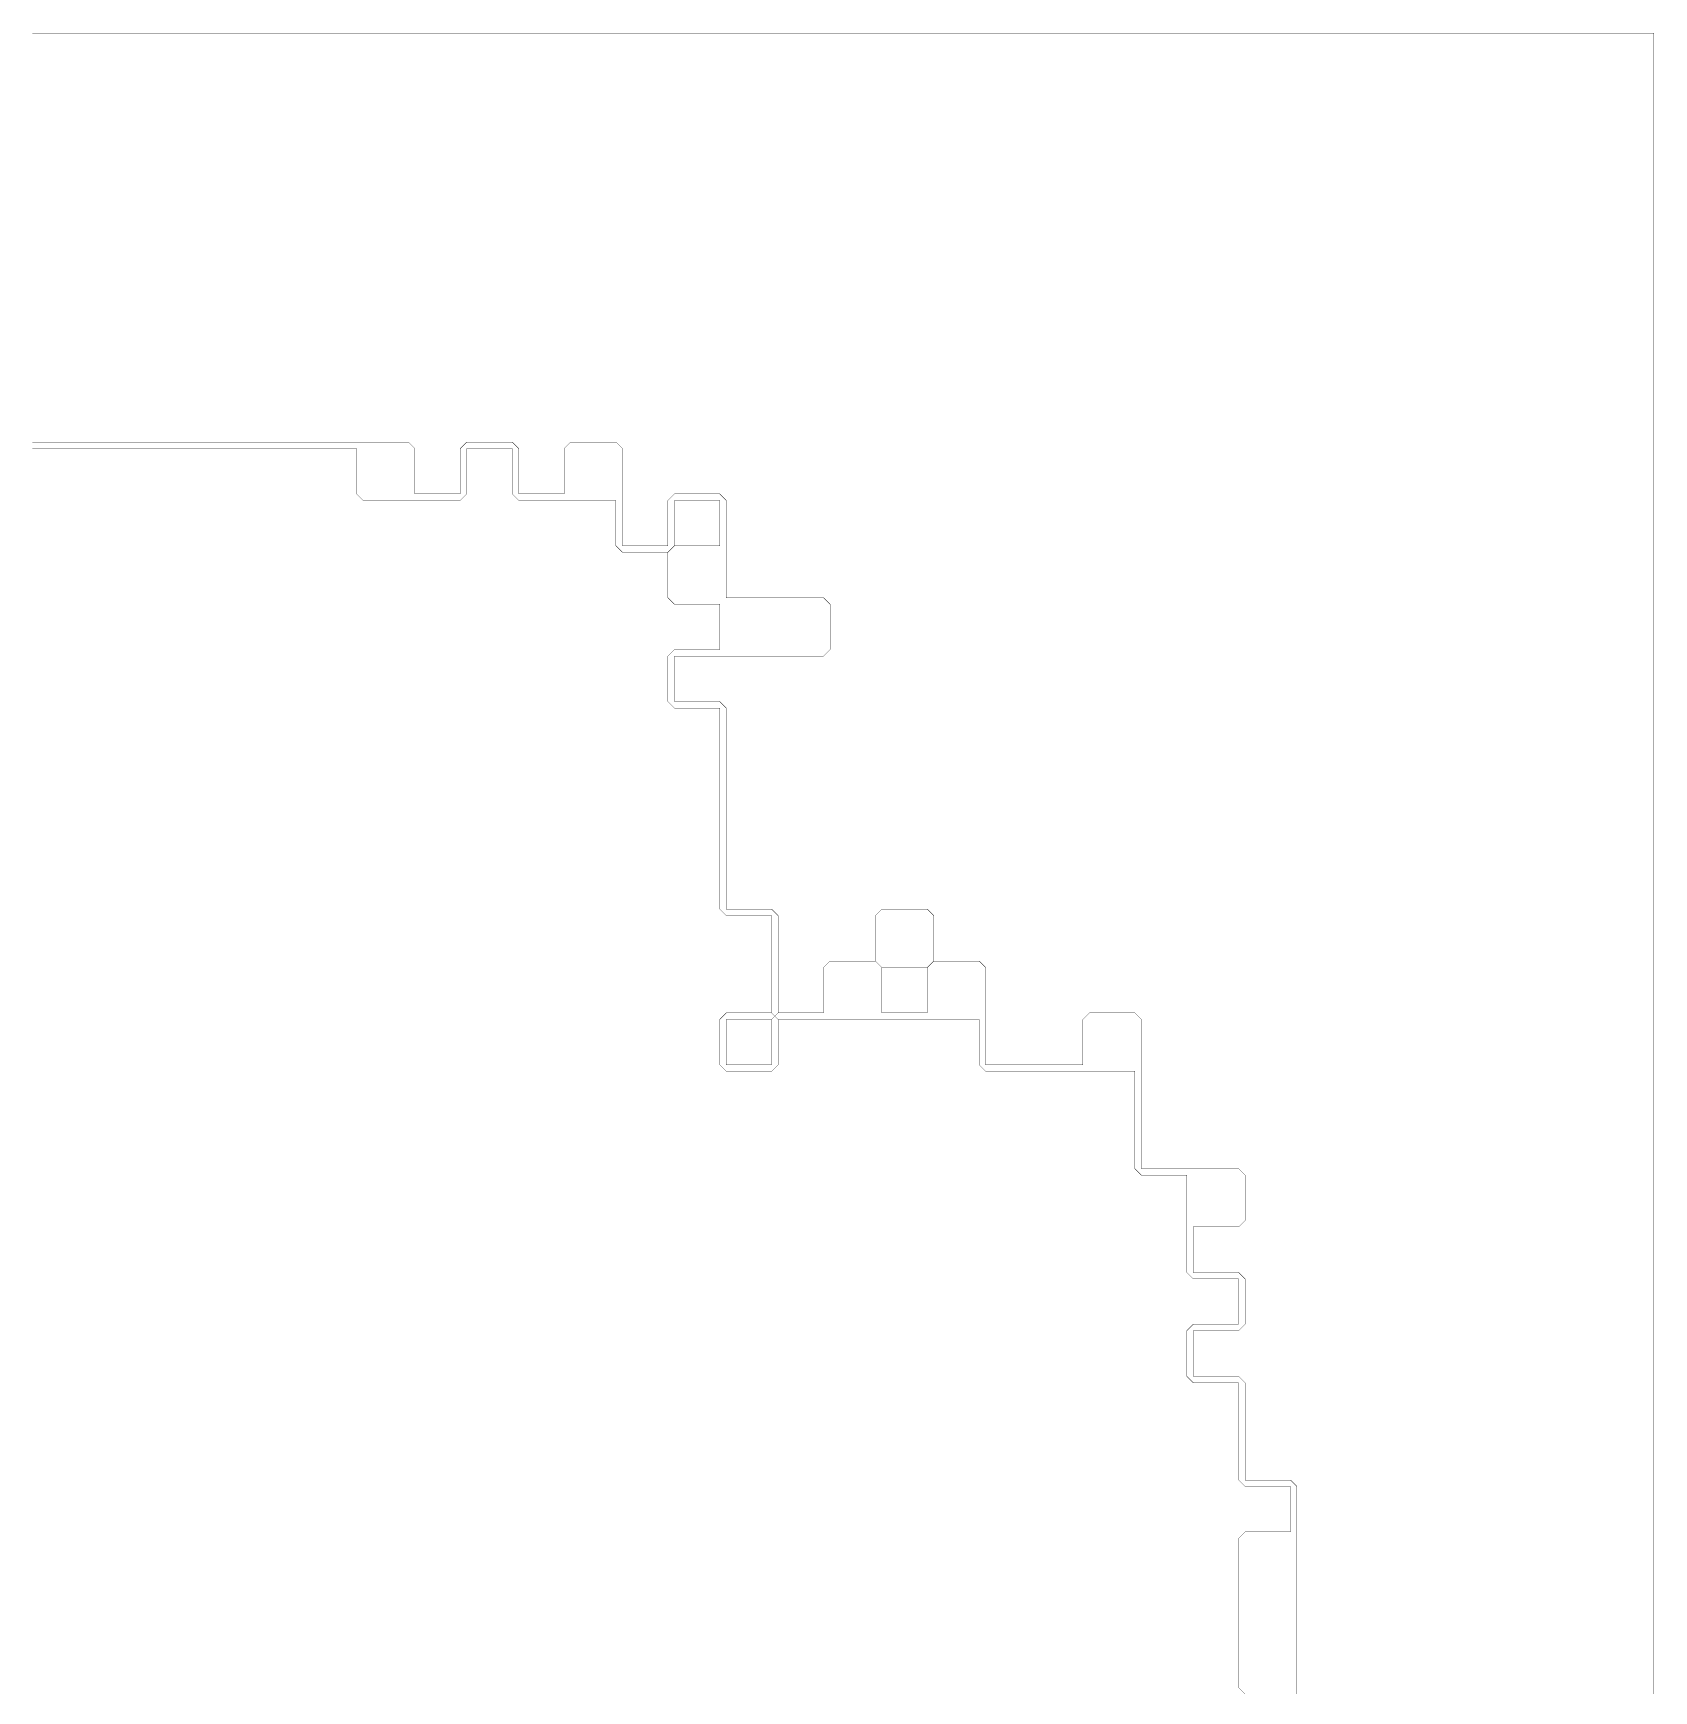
# Model space of a CAD drawing. Header units: metres. Extents: x 0 to 4990, y -4990 to 0.
# Drawn here: x 2550 to 4990, y -2495 to 0 of the extents above; entities that cross this region are included whole.
import ezdxf

# ---------------------------------------------------------------- set-up
doc = ezdxf.new("R2010")
doc.units = ezdxf.units.M
doc.layers.add('conductor', color=1, linetype='Continuous')
doc.layers.add('substrate', color=5, linetype='Continuous')

msp = doc.modelspace()

# ---------------------------------------------------------------- linework, layer by layer
at = {"layer": 'conductor', "const_width": 0.5}
msp.add_lwpolyline([(4375, -2500), (4365.234375, -2490.234375), (4365.234375, -2480.46875), (4365.234375, -2470.703125), (4365.234375, -2460.9375), (4365.234375, -2451.171875), (4365.234375, -2441.40625), (4365.234375, -2431.640625), (4365.234375, -2421.875), (4365.234375, -2412.109375), (4365.234375, -2402.34375), (4365.234375, -2392.578125), (4365.234375, -2382.8125), (4365.234375, -2373.046875), (4365.234375, -2363.28125), (4365.234375, -2353.515625), (4365.234375, -2343.75), (4365.234375, -2333.984375), (4365.234375, -2324.21875), (4365.234375, -2314.453125), (4365.234375, -2304.6875), (4365.234375, -2294.921875), (4365.234375, -2285.15625), (4365.234375, -2275.390625), (4365.234375, -2265.625), (4375, -2255.859375), (4384.765625, -2255.859375), (4394.53125, -2255.859375), (4404.296875, -2255.859375), (4414.0625, -2255.859375), (4423.828125, -2255.859375), (4433.59375, -2255.859375), (4443.359375, -2255.859375), (4443.359375, -2246.09375), (4443.359375, -2236.328125), (4443.359375, -2226.5625), (4443.359375, -2216.796875), (4443.359375, -2207.03125), (4443.359375, -2197.265625), (4443.359375, -2187.5), (4433.59375, -2187.5), (4423.828125, -2187.5), (4414.0625, -2187.5), (4404.296875, -2187.5), (4394.53125, -2187.5), (4384.765625, -2187.5), (4375, -2187.5), (4365.234375, -2177.734375), (4365.234375, -2167.96875), (4365.234375, -2158.203125), (4365.234375, -2148.4375), (4365.234375, -2138.671875), (4365.234375, -2128.90625), (4365.234375, -2119.140625), (4365.234375, -2109.375), (4365.234375, -2099.609375), (4365.234375, -2089.84375), (4365.234375, -2080.078125), (4365.234375, -2070.3125), (4365.234375, -2060.546875), (4365.234375, -2050.78125), (4365.234375, -2041.015625), (4365.234375, -2031.25), (4355.46875, -2031.25), (4345.703125, -2031.25), (4335.9375, -2031.25), (4326.171875, -2031.25), (4316.40625, -2031.25), (4306.640625, -2031.25), (4296.875, -2031.25), (4287.109375, -2021.484375), (4287.109375, -2011.71875), (4287.109375, -2001.953125), (4287.109375, -1992.1875), (4287.109375, -1982.421875), (4287.109375, -1972.65625), (4287.109375, -1962.890625), (4287.109375, -1953.125), (4296.875, -1943.359375), (4306.640625, -1943.359375), (4316.40625, -1943.359375), (4326.171875, -1943.359375), (4335.9375, -1943.359375), (4345.703125, -1943.359375), (4355.46875, -1943.359375), (4365.234375, -1943.359375), (4365.234375, -1933.59375), (4365.234375, -1923.828125), (4365.234375, -1914.0625), (4365.234375, -1904.296875), (4365.234375, -1894.53125), (4365.234375, -1884.765625), (4365.234375, -1875), (4355.46875, -1875), (4345.703125, -1875), (4335.9375, -1875), (4326.171875, -1875), (4316.40625, -1875), (4306.640625, -1875), (4296.875, -1875), (4287.109375, -1865.234375), (4287.109375, -1855.46875), (4287.109375, -1845.703125), (4287.109375, -1835.9375), (4287.109375, -1826.171875), (4287.109375, -1816.40625), (4287.109375, -1806.640625), (4287.109375, -1796.875), (4287.109375, -1787.109375), (4287.109375, -1777.34375), (4287.109375, -1767.578125), (4287.109375, -1757.8125), (4287.109375, -1748.046875), (4287.109375, -1738.28125), (4287.109375, -1728.515625), (4287.109375, -1718.75), (4277.34375, -1718.75), (4267.578125, -1718.75), (4257.8125, -1718.75), (4248.046875, -1718.75), (4238.28125, -1718.75), (4228.515625, -1718.75), (4218.75, -1718.75), (4208.984375, -1708.984375), (4208.984375, -1699.21875), (4208.984375, -1689.453125), (4208.984375, -1679.6875), (4208.984375, -1669.921875), (4208.984375, -1660.15625), (4208.984375, -1650.390625), (4208.984375, -1640.625), (4208.984375, -1630.859375), (4208.984375, -1621.09375), (4208.984375, -1611.328125), (4208.984375, -1601.5625), (4208.984375, -1591.796875), (4208.984375, -1582.03125), (4208.984375, -1572.265625), (4208.984375, -1562.5), (4199.21875, -1562.5), (4189.453125, -1562.5), (4179.6875, -1562.5), (4169.921875, -1562.5), (4160.15625, -1562.5), (4150.390625, -1562.5), (4140.625, -1562.5), (4130.859375, -1562.5), (4121.09375, -1562.5), (4111.328125, -1562.5), (4101.5625, -1562.5), (4091.796875, -1562.5), (4082.03125, -1562.5), (4072.265625, -1562.5), (4062.5, -1562.5), (4052.734375, -1562.5), (4042.96875, -1562.5), (4033.203125, -1562.5), (4023.4375, -1562.5), (4013.671875, -1562.5), (4003.90625, -1562.5), (3994.140625, -1562.5), (3984.375, -1562.5), (3974.609375, -1552.734375), (3974.609375, -1542.96875), (3974.609375, -1533.203125), (3974.609375, -1523.4375), (3974.609375, -1513.671875), (3974.609375, -1503.90625), (3974.609375, -1494.140625), (3974.609375, -1484.375), (3964.84375, -1484.375), (3955.078125, -1484.375), (3945.3125, -1484.375), (3935.546875, -1484.375), (3925.78125, -1484.375), (3916.015625, -1484.375), (3906.25, -1484.375), (3896.484375, -1484.375), (3886.71875, -1484.375), (3876.953125, -1484.375), (3867.1875, -1484.375), (3857.421875, -1484.375), (3847.65625, -1484.375), (3837.890625, -1484.375), (3828.125, -1484.375), (3818.359375, -1484.375), (3808.59375, -1484.375), (3798.828125, -1484.375), (3789.0625, -1484.375), (3779.296875, -1484.375), (3769.53125, -1484.375), (3759.765625, -1484.375), (3750, -1484.375), (3740.234375, -1484.375), (3730.46875, -1484.375), (3720.703125, -1484.375), (3710.9375, -1484.375), (3701.171875, -1484.375), (3691.40625, -1484.375), (3681.640625, -1484.375), (3671.875, -1484.375), (3662.109375, -1474.609375), (3662.109375, -1464.84375), (3662.109375, -1455.078125), (3662.109375, -1445.3125), (3662.109375, -1435.546875), (3662.109375, -1425.78125), (3662.109375, -1416.015625), (3662.109375, -1406.25), (3662.109375, -1396.484375), (3662.109375, -1386.71875), (3662.109375, -1376.953125), (3662.109375, -1367.1875), (3662.109375, -1357.421875), (3662.109375, -1347.65625), (3662.109375, -1337.890625), (3662.109375, -1328.125), (3652.34375, -1328.125), (3642.578125, -1328.125), (3632.8125, -1328.125), (3623.046875, -1328.125), (3613.28125, -1328.125), (3603.515625, -1328.125), (3593.75, -1328.125), (3583.984375, -1318.359375), (3583.984375, -1308.59375), (3583.984375, -1298.828125), (3583.984375, -1289.0625), (3583.984375, -1279.296875), (3583.984375, -1269.53125), (3583.984375, -1259.765625), (3583.984375, -1250), (3583.984375, -1240.234375), (3583.984375, -1230.46875), (3583.984375, -1220.703125), (3583.984375, -1210.9375), (3583.984375, -1201.171875), (3583.984375, -1191.40625), (3583.984375, -1181.640625), (3583.984375, -1171.875), (3583.984375, -1162.109375), (3583.984375, -1152.34375), (3583.984375, -1142.578125), (3583.984375, -1132.8125), (3583.984375, -1123.046875), (3583.984375, -1113.28125), (3583.984375, -1103.515625), (3583.984375, -1093.75), (3583.984375, -1083.984375), (3583.984375, -1074.21875), (3583.984375, -1064.453125), (3583.984375, -1054.6875), (3583.984375, -1044.921875), (3583.984375, -1035.15625), (3583.984375, -1025.390625), (3583.984375, -1015.625), (3574.21875, -1015.625), (3564.453125, -1015.625), (3554.6875, -1015.625), (3544.921875, -1015.625), (3535.15625, -1015.625), (3525.390625, -1015.625), (3515.625, -1015.625), (3505.859375, -1005.859375), (3505.859375, -996.09375), (3505.859375, -986.328125), (3505.859375, -976.5625), (3505.859375, -966.796875), (3505.859375, -957.03125), (3505.859375, -947.265625), (3505.859375, -937.5), (3515.625, -927.734375), (3525.390625, -927.734375), (3535.15625, -927.734375), (3544.921875, -927.734375), (3554.6875, -927.734375), (3564.453125, -927.734375), (3574.21875, -927.734375), (3583.984375, -927.734375), (3583.984375, -917.96875), (3583.984375, -908.203125), (3583.984375, -898.4375), (3583.984375, -888.671875), (3583.984375, -878.90625), (3583.984375, -869.140625), (3583.984375, -859.375), (3574.21875, -859.375), (3564.453125, -859.375), (3554.6875, -859.375), (3544.921875, -859.375), (3535.15625, -859.375), (3525.390625, -859.375), (3515.625, -859.375), (3505.859375, -849.609375), (3505.859375, -839.84375), (3505.859375, -830.078125), (3505.859375, -820.3125), (3505.859375, -810.546875), (3505.859375, -800.78125), (3505.859375, -791.015625), (3505.859375, -781.25), (3515.625, -771.484375), (3525.390625, -771.484375), (3535.15625, -771.484375), (3544.921875, -771.484375), (3554.6875, -771.484375), (3564.453125, -771.484375), (3574.21875, -771.484375), (3583.984375, -771.484375), (3583.984375, -761.71875), (3583.984375, -751.953125), (3583.984375, -742.1875), (3583.984375, -732.421875), (3583.984375, -722.65625), (3583.984375, -712.890625), (3583.984375, -703.125), (3574.21875, -703.125), (3564.453125, -703.125), (3554.6875, -703.125), (3544.921875, -703.125), (3535.15625, -703.125), (3525.390625, -703.125), (3515.625, -703.125), (3515.625, -712.890625), (3515.625, -722.65625), (3515.625, -732.421875), (3515.625, -742.1875), (3515.625, -751.953125), (3515.625, -761.71875), (3515.625, -771.484375), (3505.859375, -781.25), (3496.09375, -781.25), (3486.328125, -781.25), (3476.5625, -781.25), (3466.796875, -781.25), (3457.03125, -781.25), (3447.265625, -781.25), (3437.5, -781.25), (3427.734375, -771.484375), (3427.734375, -761.71875), (3427.734375, -751.953125), (3427.734375, -742.1875), (3427.734375, -732.421875), (3427.734375, -722.65625), (3427.734375, -712.890625), (3427.734375, -703.125), (3417.96875, -703.125), (3408.203125, -703.125), (3398.4375, -703.125), (3388.671875, -703.125), (3378.90625, -703.125), (3369.140625, -703.125), (3359.375, -703.125), (3349.609375, -703.125), (3339.84375, -703.125), (3330.078125, -703.125), (3320.3125, -703.125), (3310.546875, -703.125), (3300.78125, -703.125), (3291.015625, -703.125), (3281.25, -703.125), (3271.484375, -693.359375), (3271.484375, -683.59375), (3271.484375, -673.828125), (3271.484375, -664.0625), (3271.484375, -654.296875), (3271.484375, -644.53125), (3271.484375, -634.765625), (3271.484375, -625), (3261.71875, -625), (3251.953125, -625), (3242.1875, -625), (3232.421875, -625), (3222.65625, -625), (3212.890625, -625), (3203.125, -625), (3203.125, -634.765625), (3203.125, -644.53125), (3203.125, -654.296875), (3203.125, -664.0625), (3203.125, -673.828125), (3203.125, -683.59375), (3203.125, -693.359375), (3193.359375, -703.125), (3183.59375, -703.125), (3173.828125, -703.125), (3164.0625, -703.125), (3154.296875, -703.125), (3144.53125, -703.125), (3134.765625, -703.125), (3125, -703.125), (3115.234375, -703.125), (3105.46875, -703.125), (3095.703125, -703.125), (3085.9375, -703.125), (3076.171875, -703.125), (3066.40625, -703.125), (3056.640625, -703.125), (3046.875, -703.125), (3037.109375, -693.359375), (3037.109375, -683.59375), (3037.109375, -673.828125), (3037.109375, -664.0625), (3037.109375, -654.296875), (3037.109375, -644.53125), (3037.109375, -634.765625), (3037.109375, -625), (3027.34375, -625), (3017.578125, -625), (3007.8125, -625), (2998.046875, -625), (2988.28125, -625), (2978.515625, -625), (2968.75, -625), (2958.984375, -625), (2949.21875, -625), (2939.453125, -625), (2929.6875, -625), (2919.921875, -625), (2910.15625, -625), (2900.390625, -625), (2890.625, -625), (2880.859375, -625), (2871.09375, -625), (2861.328125, -625), (2851.5625, -625), (2841.796875, -625), (2832.03125, -625), (2822.265625, -625), (2812.5, -625), (2802.734375, -625), (2792.96875, -625), (2783.203125, -625), (2773.4375, -625), (2763.671875, -625), (2753.90625, -625), (2744.140625, -625), (2734.375, -625), (2724.609375, -625), (2714.84375, -625), (2705.078125, -625), (2695.3125, -625), (2685.546875, -625), (2675.78125, -625), (2666.015625, -625), (2656.25, -625), (2646.484375, -625), (2636.71875, -625), (2626.953125, -625), (2617.1875, -625), (2607.421875, -625), (2597.65625, -625), (2587.890625, -625), (2578.125, -625), (2568.359375, -625), (2558.59375, -625), (2548.828125, -625)], dxfattribs=at)
msp.add_lwpolyline([(3583.984375, -1484.375), (3593.75, -1474.609375), (3603.515625, -1474.609375), (3613.28125, -1474.609375), (3623.046875, -1474.609375), (3632.8125, -1474.609375), (3642.578125, -1474.609375), (3652.34375, -1474.609375), (3662.109375, -1474.609375), (3671.875, -1484.375), (3671.875, -1494.140625), (3671.875, -1503.90625), (3671.875, -1513.671875), (3671.875, -1523.4375), (3671.875, -1533.203125), (3671.875, -1542.96875), (3671.875, -1552.734375), (3662.109375, -1562.5), (3652.34375, -1562.5), (3642.578125, -1562.5), (3632.8125, -1562.5), (3623.046875, -1562.5), (3613.28125, -1562.5), (3603.515625, -1562.5), (3593.75, -1562.5), (3583.984375, -1552.734375), (3583.984375, -1542.96875), (3583.984375, -1533.203125), (3583.984375, -1523.4375), (3583.984375, -1513.671875), (3583.984375, -1503.90625), (3583.984375, -1494.140625)], close=True, dxfattribs=at)
at = {"layer": 'substrate', "const_width": 0.5}
for points in [[(4990.234375, -2500), (4990.234375, -2490.234375), (4990.234375, -2480.46875), (4990.234375, -2470.703125), (4990.234375, -2460.9375), (4990.234375, -2451.171875), (4990.234375, -2441.40625), (4990.234375, -2431.640625), (4990.234375, -2421.875), (4990.234375, -2412.109375), (4990.234375, -2402.34375), (4990.234375, -2392.578125), (4990.234375, -2382.8125), (4990.234375, -2373.046875), (4990.234375, -2363.28125), (4990.234375, -2353.515625), (4990.234375, -2343.75), (4990.234375, -2333.984375), (4990.234375, -2324.21875), (4990.234375, -2314.453125), (4990.234375, -2304.6875), (4990.234375, -2294.921875), (4990.234375, -2285.15625), (4990.234375, -2275.390625), (4990.234375, -2265.625), (4990.234375, -2255.859375), (4990.234375, -2246.09375), (4990.234375, -2236.328125), (4990.234375, -2226.5625), (4990.234375, -2216.796875), (4990.234375, -2207.03125), (4990.234375, -2197.265625), (4990.234375, -2187.5), (4990.234375, -2177.734375), (4990.234375, -2167.96875), (4990.234375, -2158.203125), (4990.234375, -2148.4375), (4990.234375, -2138.671875), (4990.234375, -2128.90625), (4990.234375, -2119.140625), (4990.234375, -2109.375), (4990.234375, -2099.609375), (4990.234375, -2089.84375), (4990.234375, -2080.078125), (4990.234375, -2070.3125), (4990.234375, -2060.546875), (4990.234375, -2050.78125), (4990.234375, -2041.015625), (4990.234375, -2031.25), (4990.234375, -2021.484375), (4990.234375, -2011.71875), (4990.234375, -2001.953125), (4990.234375, -1992.1875), (4990.234375, -1982.421875), (4990.234375, -1972.65625), (4990.234375, -1962.890625), (4990.234375, -1953.125), (4990.234375, -1943.359375), (4990.234375, -1933.59375), (4990.234375, -1923.828125), (4990.234375, -1914.0625), (4990.234375, -1904.296875), (4990.234375, -1894.53125), (4990.234375, -1884.765625), (4990.234375, -1875), (4990.234375, -1865.234375), (4990.234375, -1855.46875), (4990.234375, -1845.703125), (4990.234375, -1835.9375), (4990.234375, -1826.171875), (4990.234375, -1816.40625), (4990.234375, -1806.640625), (4990.234375, -1796.875), (4990.234375, -1787.109375), (4990.234375, -1777.34375), (4990.234375, -1767.578125), (4990.234375, -1757.8125), (4990.234375, -1748.046875), (4990.234375, -1738.28125), (4990.234375, -1728.515625), (4990.234375, -1718.75), (4990.234375, -1708.984375), (4990.234375, -1699.21875), (4990.234375, -1689.453125), (4990.234375, -1679.6875), (4990.234375, -1669.921875), (4990.234375, -1660.15625), (4990.234375, -1650.390625), (4990.234375, -1640.625), (4990.234375, -1630.859375), (4990.234375, -1621.09375), (4990.234375, -1611.328125), (4990.234375, -1601.5625), (4990.234375, -1591.796875), (4990.234375, -1582.03125), (4990.234375, -1572.265625), (4990.234375, -1562.5), (4990.234375, -1552.734375), (4990.234375, -1542.96875), (4990.234375, -1533.203125), (4990.234375, -1523.4375), (4990.234375, -1513.671875), (4990.234375, -1503.90625), (4990.234375, -1494.140625), (4990.234375, -1484.375), (4990.234375, -1474.609375), (4990.234375, -1464.84375), (4990.234375, -1455.078125), (4990.234375, -1445.3125), (4990.234375, -1435.546875), (4990.234375, -1425.78125), (4990.234375, -1416.015625), (4990.234375, -1406.25), (4990.234375, -1396.484375), (4990.234375, -1386.71875), (4990.234375, -1376.953125), (4990.234375, -1367.1875), (4990.234375, -1357.421875), (4990.234375, -1347.65625), (4990.234375, -1337.890625), (4990.234375, -1328.125), (4990.234375, -1318.359375), (4990.234375, -1308.59375), (4990.234375, -1298.828125), (4990.234375, -1289.0625), (4990.234375, -1279.296875), (4990.234375, -1269.53125), (4990.234375, -1259.765625), (4990.234375, -1250), (4990.234375, -1240.234375), (4990.234375, -1230.46875), (4990.234375, -1220.703125), (4990.234375, -1210.9375), (4990.234375, -1201.171875), (4990.234375, -1191.40625), (4990.234375, -1181.640625), (4990.234375, -1171.875), (4990.234375, -1162.109375), (4990.234375, -1152.34375), (4990.234375, -1142.578125), (4990.234375, -1132.8125), (4990.234375, -1123.046875), (4990.234375, -1113.28125), (4990.234375, -1103.515625), (4990.234375, -1093.75), (4990.234375, -1083.984375), (4990.234375, -1074.21875), (4990.234375, -1064.453125), (4990.234375, -1054.6875), (4990.234375, -1044.921875), (4990.234375, -1035.15625), (4990.234375, -1025.390625), (4990.234375, -1015.625), (4990.234375, -1005.859375), (4990.234375, -996.09375), (4990.234375, -986.328125), (4990.234375, -976.5625), (4990.234375, -966.796875), (4990.234375, -957.03125), (4990.234375, -947.265625), (4990.234375, -937.5), (4990.234375, -927.734375), (4990.234375, -917.96875), (4990.234375, -908.203125), (4990.234375, -898.4375), (4990.234375, -888.671875), (4990.234375, -878.90625), (4990.234375, -869.140625), (4990.234375, -859.375), (4990.234375, -849.609375), (4990.234375, -839.84375), (4990.234375, -830.078125), (4990.234375, -820.3125), (4990.234375, -810.546875), (4990.234375, -800.78125), (4990.234375, -791.015625), (4990.234375, -781.25), (4990.234375, -771.484375), (4990.234375, -761.71875), (4990.234375, -751.953125), (4990.234375, -742.1875), (4990.234375, -732.421875), (4990.234375, -722.65625), (4990.234375, -712.890625), (4990.234375, -703.125), (4990.234375, -693.359375), (4990.234375, -683.59375), (4990.234375, -673.828125), (4990.234375, -664.0625), (4990.234375, -654.296875), (4990.234375, -644.53125), (4990.234375, -634.765625), (4990.234375, -625), (4990.234375, -615.234375), (4990.234375, -605.46875), (4990.234375, -595.703125), (4990.234375, -585.9375), (4990.234375, -576.171875), (4990.234375, -566.40625), (4990.234375, -556.640625), (4990.234375, -546.875), (4990.234375, -537.109375), (4990.234375, -527.34375), (4990.234375, -517.578125), (4990.234375, -507.8125), (4990.234375, -498.046875), (4990.234375, -488.28125), (4990.234375, -478.515625), (4990.234375, -468.75), (4990.234375, -458.984375), (4990.234375, -449.21875), (4990.234375, -439.453125), (4990.234375, -429.6875), (4990.234375, -419.921875), (4990.234375, -410.15625), (4990.234375, -400.390625), (4990.234375, -390.625), (4990.234375, -380.859375), (4990.234375, -371.09375), (4990.234375, -361.328125), (4990.234375, -351.5625), (4990.234375, -341.796875), (4990.234375, -332.03125), (4990.234375, -322.265625), (4990.234375, -312.5), (4990.234375, -302.734375), (4990.234375, -292.96875), (4990.234375, -283.203125), (4990.234375, -273.4375), (4990.234375, -263.671875), (4990.234375, -253.90625), (4990.234375, -244.140625), (4990.234375, -234.375), (4990.234375, -224.609375), (4990.234375, -214.84375), (4990.234375, -205.078125), (4990.234375, -195.3125), (4990.234375, -185.546875), (4990.234375, -175.78125), (4990.234375, -166.015625), (4990.234375, -156.25), (4990.234375, -146.484375), (4990.234375, -136.71875), (4990.234375, -126.953125), (4990.234375, -117.1875), (4990.234375, -107.421875), (4990.234375, -97.65625), (4990.234375, -87.890625), (4990.234375, -78.125), (4990.234375, -68.359375), (4990.234375, -58.59375), (4990.234375, -48.828125), (4990.234375, -39.0625), (4990.234375, -29.296875), (4990.234375, -19.53125), (4990.234375, -9.765625), (4990.234375, 0), (4980.46875, 0), (4970.703125, 0), (4960.9375, 0), (4951.171875, 0), (4941.40625, 0), (4931.640625, 0), (4921.875, 0), (4912.109375, 0), (4902.34375, 0), (4892.578125, 0), (4882.8125, 0), (4873.046875, 0), (4863.28125, 0), (4853.515625, 0), (4843.75, 0), (4833.984375, 0), (4824.21875, 0), (4814.453125, 0), (4804.6875, 0), (4794.921875, 0), (4785.15625, 0), (4775.390625, 0), (4765.625, 0), (4755.859375, 0), (4746.09375, 0), (4736.328125, 0), (4726.5625, 0), (4716.796875, 0), (4707.03125, 0), (4697.265625, 0), (4687.5, 0), (4677.734375, 0), (4667.96875, 0), (4658.203125, 0), (4648.4375, 0), (4638.671875, 0), (4628.90625, 0), (4619.140625, 0), (4609.375, 0), (4599.609375, 0), (4589.84375, 0), (4580.078125, 0), (4570.3125, 0), (4560.546875, 0), (4550.78125, 0), (4541.015625, 0), (4531.25, 0), (4521.484375, 0), (4511.71875, 0), (4501.953125, 0), (4492.1875, 0), (4482.421875, 0), (4472.65625, 0), (4462.890625, 0), (4453.125, 0), (4443.359375, 0), (4433.59375, 0), (4423.828125, 0), (4414.0625, 0), (4404.296875, 0), (4394.53125, 0), (4384.765625, 0), (4375, 0), (4365.234375, 0), (4355.46875, 0), (4345.703125, 0), (4335.9375, 0), (4326.171875, 0), (4316.40625, 0), (4306.640625, 0), (4296.875, 0), (4287.109375, 0), (4277.34375, 0), (4267.578125, 0), (4257.8125, 0), (4248.046875, 0), (4238.28125, 0), (4228.515625, 0), (4218.75, 0), (4208.984375, 0), (4199.21875, 0), (4189.453125, 0), (4179.6875, 0), (4169.921875, 0), (4160.15625, 0), (4150.390625, 0), (4140.625, 0), (4130.859375, 0), (4121.09375, 0), (4111.328125, 0), (4101.5625, 0), (4091.796875, 0), (4082.03125, 0), (4072.265625, 0), (4062.5, 0), (4052.734375, 0), (4042.96875, 0), (4033.203125, 0), (4023.4375, 0), (4013.671875, 0), (4003.90625, 0), (3994.140625, 0), (3984.375, 0), (3974.609375, 0), (3964.84375, 0), (3955.078125, 0), (3945.3125, 0), (3935.546875, 0), (3925.78125, 0), (3916.015625, 0), (3906.25, 0), (3896.484375, 0), (3886.71875, 0), (3876.953125, 0), (3867.1875, 0), (3857.421875, 0), (3847.65625, 0), (3837.890625, 0), (3828.125, 0), (3818.359375, 0), (3808.59375, 0), (3798.828125, 0), (3789.0625, 0), (3779.296875, 0), (3769.53125, 0), (3759.765625, 0), (3750, 0), (3740.234375, 0), (3730.46875, 0), (3720.703125, 0), (3710.9375, 0), (3701.171875, 0), (3691.40625, 0), (3681.640625, 0), (3671.875, 0), (3662.109375, 0), (3652.34375, 0), (3642.578125, 0), (3632.8125, 0), (3623.046875, 0), (3613.28125, 0), (3603.515625, 0), (3593.75, 0), (3583.984375, 0), (3574.21875, 0), (3564.453125, 0), (3554.6875, 0), (3544.921875, 0), (3535.15625, 0), (3525.390625, 0), (3515.625, 0), (3505.859375, 0), (3496.09375, 0), (3486.328125, 0), (3476.5625, 0), (3466.796875, 0), (3457.03125, 0), (3447.265625, 0), (3437.5, 0), (3427.734375, 0), (3417.96875, 0), (3408.203125, 0), (3398.4375, 0), (3388.671875, 0), (3378.90625, 0), (3369.140625, 0), (3359.375, 0), (3349.609375, 0), (3339.84375, 0), (3330.078125, 0), (3320.3125, 0), (3310.546875, 0), (3300.78125, 0), (3291.015625, 0), (3281.25, 0), (3271.484375, 0), (3261.71875, 0), (3251.953125, 0), (3242.1875, 0), (3232.421875, 0), (3222.65625, 0), (3212.890625, 0), (3203.125, 0), (3193.359375, 0), (3183.59375, 0), (3173.828125, 0), (3164.0625, 0), (3154.296875, 0), (3144.53125, 0), (3134.765625, 0), (3125, 0), (3115.234375, 0), (3105.46875, 0), (3095.703125, 0), (3085.9375, 0), (3076.171875, 0), (3066.40625, 0), (3056.640625, 0), (3046.875, 0), (3037.109375, 0), (3027.34375, 0), (3017.578125, 0), (3007.8125, 0), (2998.046875, 0), (2988.28125, 0), (2978.515625, 0), (2968.75, 0), (2958.984375, 0), (2949.21875, 0), (2939.453125, 0), (2929.6875, 0), (2919.921875, 0), (2910.15625, 0), (2900.390625, 0), (2890.625, 0), (2880.859375, 0), (2871.09375, 0), (2861.328125, 0), (2851.5625, 0), (2841.796875, 0), (2832.03125, 0), (2822.265625, 0), (2812.5, 0), (2802.734375, 0), (2792.96875, 0), (2783.203125, 0), (2773.4375, 0), (2763.671875, 0), (2753.90625, 0), (2744.140625, 0), (2734.375, 0), (2724.609375, 0), (2714.84375, 0), (2705.078125, 0), (2695.3125, 0), (2685.546875, 0), (2675.78125, 0), (2666.015625, 0), (2656.25, 0), (2646.484375, 0), (2636.71875, 0), (2626.953125, 0), (2617.1875, 0), (2607.421875, 0), (2597.65625, 0), (2587.890625, 0), (2578.125, 0), (2568.359375, 0), (2558.59375, 0), (2548.828125, 0)], [(2548.828125, -615.234375), (2558.59375, -615.234375), (2568.359375, -615.234375), (2578.125, -615.234375), (2587.890625, -615.234375), (2597.65625, -615.234375), (2607.421875, -615.234375), (2617.1875, -615.234375), (2626.953125, -615.234375), (2636.71875, -615.234375), (2646.484375, -615.234375), (2656.25, -615.234375), (2666.015625, -615.234375), (2675.78125, -615.234375), (2685.546875, -615.234375), (2695.3125, -615.234375), (2705.078125, -615.234375), (2714.84375, -615.234375), (2724.609375, -615.234375), (2734.375, -615.234375), (2744.140625, -615.234375), (2753.90625, -615.234375), (2763.671875, -615.234375), (2773.4375, -615.234375), (2783.203125, -615.234375), (2792.96875, -615.234375), (2802.734375, -615.234375), (2812.5, -615.234375), (2822.265625, -615.234375), (2832.03125, -615.234375), (2841.796875, -615.234375), (2851.5625, -615.234375), (2861.328125, -615.234375), (2871.09375, -615.234375), (2880.859375, -615.234375), (2890.625, -615.234375), (2900.390625, -615.234375), (2910.15625, -615.234375), (2919.921875, -615.234375), (2929.6875, -615.234375), (2939.453125, -615.234375), (2949.21875, -615.234375), (2958.984375, -615.234375), (2968.75, -615.234375), (2978.515625, -615.234375), (2988.28125, -615.234375), (2998.046875, -615.234375), (3007.8125, -615.234375), (3017.578125, -615.234375), (3027.34375, -615.234375), (3037.109375, -615.234375), (3046.875, -615.234375), (3056.640625, -615.234375), (3066.40625, -615.234375), (3076.171875, -615.234375), (3085.9375, -615.234375), (3095.703125, -615.234375), (3105.46875, -615.234375), (3115.234375, -615.234375), (3125, -625), (3125, -634.765625), (3125, -644.53125), (3125, -654.296875), (3125, -664.0625), (3125, -673.828125), (3125, -683.59375), (3125, -693.359375), (3134.765625, -693.359375), (3144.53125, -693.359375), (3154.296875, -693.359375), (3164.0625, -693.359375), (3173.828125, -693.359375), (3183.59375, -693.359375), (3193.359375, -693.359375), (3193.359375, -683.59375), (3193.359375, -673.828125), (3193.359375, -664.0625), (3193.359375, -654.296875), (3193.359375, -644.53125), (3193.359375, -634.765625), (3193.359375, -625), (3203.125, -615.234375), (3212.890625, -615.234375), (3222.65625, -615.234375), (3232.421875, -615.234375), (3242.1875, -615.234375), (3251.953125, -615.234375), (3261.71875, -615.234375), (3271.484375, -615.234375), (3281.25, -625), (3281.25, -634.765625), (3281.25, -644.53125), (3281.25, -654.296875), (3281.25, -664.0625), (3281.25, -673.828125), (3281.25, -683.59375), (3281.25, -693.359375), (3291.015625, -693.359375), (3300.78125, -693.359375), (3310.546875, -693.359375), (3320.3125, -693.359375), (3330.078125, -693.359375), (3339.84375, -693.359375), (3349.609375, -693.359375), (3349.609375, -683.59375), (3349.609375, -673.828125), (3349.609375, -664.0625), (3349.609375, -654.296875), (3349.609375, -644.53125), (3349.609375, -634.765625), (3349.609375, -625), (3359.375, -615.234375), (3369.140625, -615.234375), (3378.90625, -615.234375), (3388.671875, -615.234375), (3398.4375, -615.234375), (3408.203125, -615.234375), (3417.96875, -615.234375), (3427.734375, -615.234375), (3437.5, -625), (3437.5, -634.765625), (3437.5, -644.53125), (3437.5, -654.296875), (3437.5, -664.0625), (3437.5, -673.828125), (3437.5, -683.59375), (3437.5, -693.359375), (3437.5, -703.125), (3437.5, -712.890625), (3437.5, -722.65625), (3437.5, -732.421875), (3437.5, -742.1875), (3437.5, -751.953125), (3437.5, -761.71875), (3437.5, -771.484375), (3447.265625, -771.484375), (3457.03125, -771.484375), (3466.796875, -771.484375), (3476.5625, -771.484375), (3486.328125, -771.484375), (3496.09375, -771.484375), (3505.859375, -771.484375), (3505.859375, -761.71875), (3505.859375, -751.953125), (3505.859375, -742.1875), (3505.859375, -732.421875), (3505.859375, -722.65625), (3505.859375, -712.890625), (3505.859375, -703.125), (3515.625, -693.359375), (3525.390625, -693.359375), (3535.15625, -693.359375), (3544.921875, -693.359375), (3554.6875, -693.359375), (3564.453125, -693.359375), (3574.21875, -693.359375), (3583.984375, -693.359375), (3593.75, -703.125), (3593.75, -712.890625), (3593.75, -722.65625), (3593.75, -732.421875), (3593.75, -742.1875), (3593.75, -751.953125), (3593.75, -761.71875), (3593.75, -771.484375), (3593.75, -781.25), (3593.75, -791.015625), (3593.75, -800.78125), (3593.75, -810.546875), (3593.75, -820.3125), (3593.75, -830.078125), (3593.75, -839.84375), (3593.75, -849.609375), (3603.515625, -849.609375), (3613.28125, -849.609375), (3623.046875, -849.609375), (3632.8125, -849.609375), (3642.578125, -849.609375), (3652.34375, -849.609375), (3662.109375, -849.609375), (3671.875, -849.609375), (3681.640625, -849.609375), (3691.40625, -849.609375), (3701.171875, -849.609375), (3710.9375, -849.609375), (3720.703125, -849.609375), (3730.46875, -849.609375), (3740.234375, -849.609375), (3750, -859.375), (3750, -869.140625), (3750, -878.90625), (3750, -888.671875), (3750, -898.4375), (3750, -908.203125), (3750, -917.96875), (3750, -927.734375), (3740.234375, -937.5), (3730.46875, -937.5), (3720.703125, -937.5), (3710.9375, -937.5), (3701.171875, -937.5), (3691.40625, -937.5), (3681.640625, -937.5), (3671.875, -937.5), (3662.109375, -937.5), (3652.34375, -937.5), (3642.578125, -937.5), (3632.8125, -937.5), (3623.046875, -937.5), (3613.28125, -937.5), (3603.515625, -937.5), (3593.75, -937.5), (3583.984375, -937.5), (3574.21875, -937.5), (3564.453125, -937.5), (3554.6875, -937.5), (3544.921875, -937.5), (3535.15625, -937.5), (3525.390625, -937.5), (3515.625, -937.5), (3515.625, -947.265625), (3515.625, -957.03125), (3515.625, -966.796875), (3515.625, -976.5625), (3515.625, -986.328125), (3515.625, -996.09375), (3515.625, -1005.859375), (3525.390625, -1005.859375), (3535.15625, -1005.859375), (3544.921875, -1005.859375), (3554.6875, -1005.859375), (3564.453125, -1005.859375), (3574.21875, -1005.859375), (3583.984375, -1005.859375), (3593.75, -1015.625), (3593.75, -1025.390625), (3593.75, -1035.15625), (3593.75, -1044.921875), (3593.75, -1054.6875), (3593.75, -1064.453125), (3593.75, -1074.21875), (3593.75, -1083.984375), (3593.75, -1093.75), (3593.75, -1103.515625), (3593.75, -1113.28125), (3593.75, -1123.046875), (3593.75, -1132.8125), (3593.75, -1142.578125), (3593.75, -1152.34375), (3593.75, -1162.109375), (3593.75, -1171.875), (3593.75, -1181.640625), (3593.75, -1191.40625), (3593.75, -1201.171875), (3593.75, -1210.9375), (3593.75, -1220.703125), (3593.75, -1230.46875), (3593.75, -1240.234375), (3593.75, -1250), (3593.75, -1259.765625), (3593.75, -1269.53125), (3593.75, -1279.296875), (3593.75, -1289.0625), (3593.75, -1298.828125), (3593.75, -1308.59375), (3593.75, -1318.359375), (3603.515625, -1318.359375), (3613.28125, -1318.359375), (3623.046875, -1318.359375), (3632.8125, -1318.359375), (3642.578125, -1318.359375), (3652.34375, -1318.359375), (3662.109375, -1318.359375), (3671.875, -1328.125), (3671.875, -1337.890625), (3671.875, -1347.65625), (3671.875, -1357.421875), (3671.875, -1367.1875), (3671.875, -1376.953125), (3671.875, -1386.71875), (3671.875, -1396.484375), (3671.875, -1406.25), (3671.875, -1416.015625), (3671.875, -1425.78125), (3671.875, -1435.546875), (3671.875, -1445.3125), (3671.875, -1455.078125), (3671.875, -1464.84375), (3671.875, -1474.609375), (3662.109375, -1484.375), (3652.34375, -1484.375), (3642.578125, -1484.375), (3632.8125, -1484.375), (3623.046875, -1484.375), (3613.28125, -1484.375), (3603.515625, -1484.375), (3593.75, -1484.375), (3593.75, -1494.140625), (3593.75, -1503.90625), (3593.75, -1513.671875), (3593.75, -1523.4375), (3593.75, -1533.203125), (3593.75, -1542.96875), (3593.75, -1552.734375), (3603.515625, -1552.734375), (3613.28125, -1552.734375), (3623.046875, -1552.734375), (3632.8125, -1552.734375), (3642.578125, -1552.734375), (3652.34375, -1552.734375), (3662.109375, -1552.734375), (3662.109375, -1542.96875), (3662.109375, -1533.203125), (3662.109375, -1523.4375), (3662.109375, -1513.671875), (3662.109375, -1503.90625), (3662.109375, -1494.140625), (3662.109375, -1484.375), (3671.875, -1474.609375), (3681.640625, -1474.609375), (3691.40625, -1474.609375), (3701.171875, -1474.609375), (3710.9375, -1474.609375), (3720.703125, -1474.609375), (3730.46875, -1474.609375), (3740.234375, -1474.609375), (3740.234375, -1464.84375), (3740.234375, -1455.078125), (3740.234375, -1445.3125), (3740.234375, -1435.546875), (3740.234375, -1425.78125), (3740.234375, -1416.015625), (3740.234375, -1406.25), (3750, -1396.484375), (3759.765625, -1396.484375), (3769.53125, -1396.484375), (3779.296875, -1396.484375), (3789.0625, -1396.484375), (3798.828125, -1396.484375), (3808.59375, -1396.484375), (3818.359375, -1396.484375), (3828.125, -1406.25), (3828.125, -1416.015625), (3828.125, -1425.78125), (3828.125, -1435.546875), (3828.125, -1445.3125), (3828.125, -1455.078125), (3828.125, -1464.84375), (3828.125, -1474.609375), (3837.890625, -1474.609375), (3847.65625, -1474.609375), (3857.421875, -1474.609375), (3867.1875, -1474.609375), (3876.953125, -1474.609375), (3886.71875, -1474.609375), (3896.484375, -1474.609375), (3896.484375, -1464.84375), (3896.484375, -1455.078125), (3896.484375, -1445.3125), (3896.484375, -1435.546875), (3896.484375, -1425.78125), (3896.484375, -1416.015625), (3896.484375, -1406.25), (3906.25, -1396.484375), (3916.015625, -1396.484375), (3925.78125, -1396.484375), (3935.546875, -1396.484375), (3945.3125, -1396.484375), (3955.078125, -1396.484375), (3964.84375, -1396.484375), (3974.609375, -1396.484375), (3984.375, -1406.25), (3984.375, -1416.015625), (3984.375, -1425.78125), (3984.375, -1435.546875), (3984.375, -1445.3125), (3984.375, -1455.078125), (3984.375, -1464.84375), (3984.375, -1474.609375), (3984.375, -1484.375), (3984.375, -1494.140625), (3984.375, -1503.90625), (3984.375, -1513.671875), (3984.375, -1523.4375), (3984.375, -1533.203125), (3984.375, -1542.96875), (3984.375, -1552.734375), (3994.140625, -1552.734375), (4003.90625, -1552.734375), (4013.671875, -1552.734375), (4023.4375, -1552.734375), (4033.203125, -1552.734375), (4042.96875, -1552.734375), (4052.734375, -1552.734375), (4062.5, -1552.734375), (4072.265625, -1552.734375), (4082.03125, -1552.734375), (4091.796875, -1552.734375), (4101.5625, -1552.734375), (4111.328125, -1552.734375), (4121.09375, -1552.734375), (4130.859375, -1552.734375), (4130.859375, -1542.96875), (4130.859375, -1533.203125), (4130.859375, -1523.4375), (4130.859375, -1513.671875), (4130.859375, -1503.90625), (4130.859375, -1494.140625), (4130.859375, -1484.375), (4140.625, -1474.609375), (4150.390625, -1474.609375), (4160.15625, -1474.609375), (4169.921875, -1474.609375), (4179.6875, -1474.609375), (4189.453125, -1474.609375), (4199.21875, -1474.609375), (4208.984375, -1474.609375), (4218.75, -1484.375), (4218.75, -1494.140625), (4218.75, -1503.90625), (4218.75, -1513.671875), (4218.75, -1523.4375), (4218.75, -1533.203125), (4218.75, -1542.96875), (4218.75, -1552.734375), (4218.75, -1562.5), (4218.75, -1572.265625), (4218.75, -1582.03125), (4218.75, -1591.796875), (4218.75, -1601.5625), (4218.75, -1611.328125), (4218.75, -1621.09375), (4218.75, -1630.859375), (4218.75, -1640.625), (4218.75, -1650.390625), (4218.75, -1660.15625), (4218.75, -1669.921875), (4218.75, -1679.6875), (4218.75, -1689.453125), (4218.75, -1699.21875), (4218.75, -1708.984375), (4228.515625, -1708.984375), (4238.28125, -1708.984375), (4248.046875, -1708.984375), (4257.8125, -1708.984375), (4267.578125, -1708.984375), (4277.34375, -1708.984375), (4287.109375, -1708.984375), (4296.875, -1708.984375), (4306.640625, -1708.984375), (4316.40625, -1708.984375), (4326.171875, -1708.984375), (4335.9375, -1708.984375), (4345.703125, -1708.984375), (4355.46875, -1708.984375), (4365.234375, -1708.984375), (4375, -1718.75), (4375, -1728.515625), (4375, -1738.28125), (4375, -1748.046875), (4375, -1757.8125), (4375, -1767.578125), (4375, -1777.34375), (4375, -1787.109375), (4365.234375, -1796.875), (4355.46875, -1796.875), (4345.703125, -1796.875), (4335.9375, -1796.875), (4326.171875, -1796.875), (4316.40625, -1796.875), (4306.640625, -1796.875), (4296.875, -1796.875), (4296.875, -1806.640625), (4296.875, -1816.40625), (4296.875, -1826.171875), (4296.875, -1835.9375), (4296.875, -1845.703125), (4296.875, -1855.46875), (4296.875, -1865.234375), (4306.640625, -1865.234375), (4316.40625, -1865.234375), (4326.171875, -1865.234375), (4335.9375, -1865.234375), (4345.703125, -1865.234375), (4355.46875, -1865.234375), (4365.234375, -1865.234375), (4375, -1875), (4375, -1884.765625), (4375, -1894.53125), (4375, -1904.296875), (4375, -1914.0625), (4375, -1923.828125), (4375, -1933.59375), (4375, -1943.359375), (4365.234375, -1953.125), (4355.46875, -1953.125), (4345.703125, -1953.125), (4335.9375, -1953.125), (4326.171875, -1953.125), (4316.40625, -1953.125), (4306.640625, -1953.125), (4296.875, -1953.125), (4296.875, -1962.890625), (4296.875, -1972.65625), (4296.875, -1982.421875), (4296.875, -1992.1875), (4296.875, -2001.953125), (4296.875, -2011.71875), (4296.875, -2021.484375), (4306.640625, -2021.484375), (4316.40625, -2021.484375), (4326.171875, -2021.484375), (4335.9375, -2021.484375), (4345.703125, -2021.484375), (4355.46875, -2021.484375), (4365.234375, -2021.484375), (4375, -2031.25), (4375, -2041.015625), (4375, -2050.78125), (4375, -2060.546875), (4375, -2070.3125), (4375, -2080.078125), (4375, -2089.84375), (4375, -2099.609375), (4375, -2109.375), (4375, -2119.140625), (4375, -2128.90625), (4375, -2138.671875), (4375, -2148.4375), (4375, -2158.203125), (4375, -2167.96875), (4375, -2177.734375), (4384.765625, -2177.734375), (4394.53125, -2177.734375), (4404.296875, -2177.734375), (4414.0625, -2177.734375), (4423.828125, -2177.734375), (4433.59375, -2177.734375), (4443.359375, -2177.734375), (4453.125, -2187.5), (4453.125, -2197.265625), (4453.125, -2207.03125), (4453.125, -2216.796875), (4453.125, -2226.5625), (4453.125, -2236.328125), (4453.125, -2246.09375), (4453.125, -2255.859375), (4453.125, -2265.625), (4453.125, -2275.390625), (4453.125, -2285.15625), (4453.125, -2294.921875), (4453.125, -2304.6875), (4453.125, -2314.453125), (4453.125, -2324.21875), (4453.125, -2333.984375), (4453.125, -2343.75), (4453.125, -2353.515625), (4453.125, -2363.28125), (4453.125, -2373.046875), (4453.125, -2382.8125), (4453.125, -2392.578125), (4453.125, -2402.34375), (4453.125, -2412.109375), (4453.125, -2421.875), (4453.125, -2431.640625), (4453.125, -2441.40625), (4453.125, -2451.171875), (4453.125, -2460.9375), (4453.125, -2470.703125), (4453.125, -2480.46875), (4453.125, -2490.234375), (4453.125, -2500)]]:
    msp.add_lwpolyline(points, dxfattribs=at)
msp.add_lwpolyline([(3818.359375, -1328.125), (3828.125, -1318.359375), (3837.890625, -1318.359375), (3847.65625, -1318.359375), (3857.421875, -1318.359375), (3867.1875, -1318.359375), (3876.953125, -1318.359375), (3886.71875, -1318.359375), (3896.484375, -1318.359375), (3906.25, -1328.125), (3906.25, -1337.890625), (3906.25, -1347.65625), (3906.25, -1357.421875), (3906.25, -1367.1875), (3906.25, -1376.953125), (3906.25, -1386.71875), (3906.25, -1396.484375), (3896.484375, -1406.25), (3886.71875, -1406.25), (3876.953125, -1406.25), (3867.1875, -1406.25), (3857.421875, -1406.25), (3847.65625, -1406.25), (3837.890625, -1406.25), (3828.125, -1406.25), (3818.359375, -1396.484375), (3818.359375, -1386.71875), (3818.359375, -1376.953125), (3818.359375, -1367.1875), (3818.359375, -1357.421875), (3818.359375, -1347.65625), (3818.359375, -1337.890625)], close=True, dxfattribs=at)

doc.saveas('drawing.dxf')
